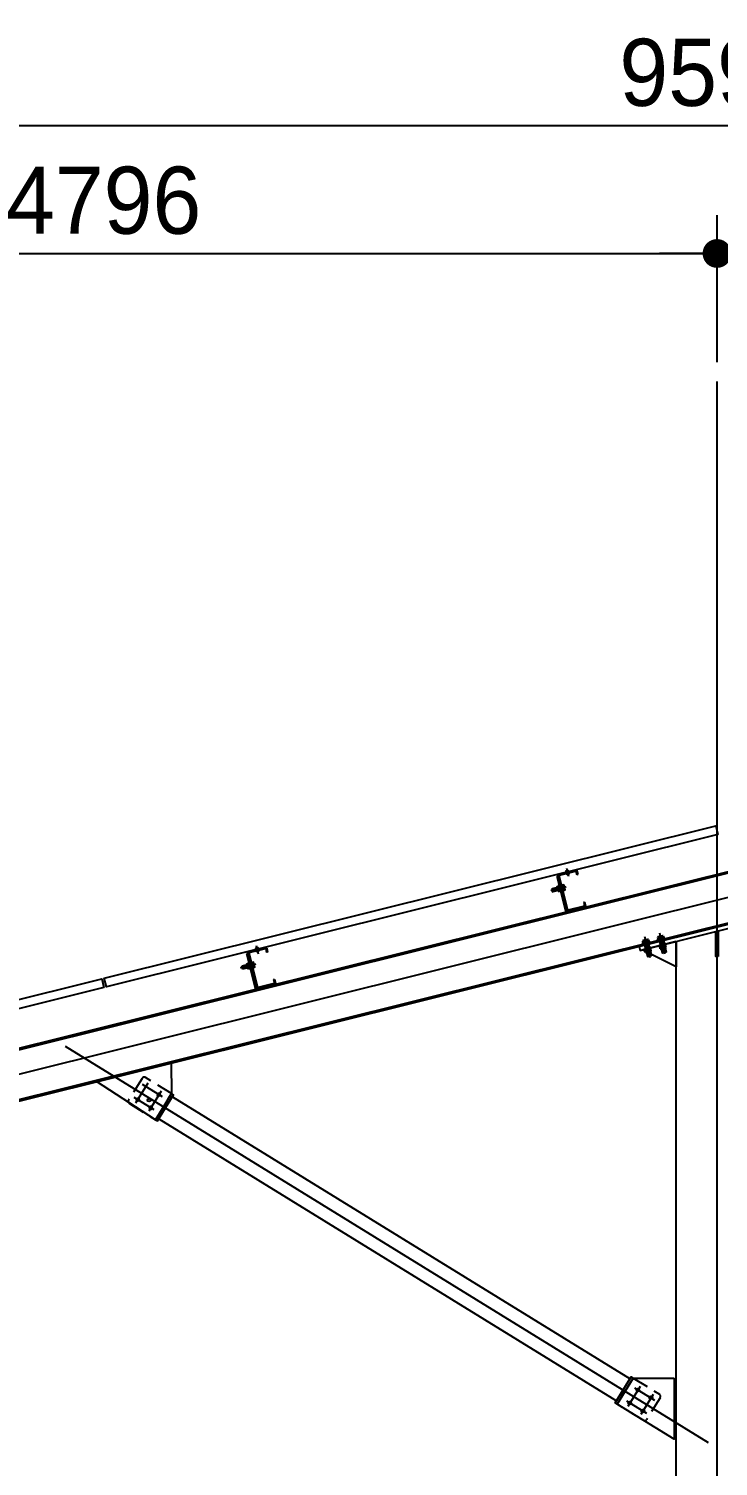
# Model space of a CAD drawing. Header units: millimetres. Extents: x 10297564 to 11610295, y -9287743 to -8409454.
# Drawn here: x 10879934 to 10882629, y -9250534 to -9244914 of the extents above; entities that cross this region are included whole.
import ezdxf

# ---------------------------------------------------------------- set-up
doc = ezdxf.new("R2010")
doc.units = ezdxf.units.MM
doc.header["$LTSCALE"] = 100
for name, pattern in [('CEN', [62, 60, -1, 0, -1]), ('CEN1', [22, 15, -3, 1, -3]), ('HIDDEN2', [4.7625, 3.175, -1.5875])]:
    doc.linetypes.add(name, pattern=pattern)
for name, color, linetype in [('0-TEXT', 7, 'Continuous'), ('BOLT', 210, 'Continuous'), ('CEN', 1, 'CEN1'), ('dim', 7, 'Continuous'), ('H형강', 3, 'Continuous'), ('module', 5, 'Continuous'), ('PLATE', 6, 'Continuous'), ('원형강관', 4, 'Continuous'), ('태양광', 255, 'Continuous')]:
    doc.layers.add(name, color=color, linetype=linetype)
doc.styles.add('돋음', font='Dotum.ttf')
doc.dimstyles.new('NDIM-150', dxfattribs={"dimscale": 75, "dimtxt": 3.5, "dimasz": 1, "dimexe": 2, "dimexo": 1, "dimgap": 1, "dimtad": 1, "dimdec": 0, "dimzin": 0, "dimdsep": 46, "dimtxsty": '돋음', "dimblk": 'dotk', "dimcen": 2, "dimdle": 2, "dimclrd": 4, "dimclre": 4, "dimclrt": 7, "dimadec": 0, "dimazin": 0, "dimtfac": 1, "dimtdec": 0, "dimtix": 1, "dimtmove": 2, "dimatfit": 3, "dimldrblk": 'DIMDOT', "dimfxl": 1, "dimtolj": 1, "dimtzin": 0, "dimlwd": -1, "dimlwe": -1, "dimarcsym": 0})

# ---------------------------------------------------------------- blocks, each defined once
blk = doc.blocks.new('A$C408A3C2D')
at = {"layer": '0-TEXT', "color": 1}
for p, q in [((0.9, 15.4), (0, 8.2)), ((2, 8), (0, 8.2)), ((1.9, 7.4), (0.9, 0)), ((1.9, 7.4), (3.9, 7.2)), ((2.9, 15.4), (2, 8)), ((2.9, 0), (3.9, 7.2))]:
    blk.add_line(p, q, dxfattribs=at)
for points in [[(2.9, 7.3), (2.9, 15.4), (0.9, 15.4)], [(0.9, 8.1), (0.9, 0), (2.9, 0)]]:
    blk.add_lwpolyline(points, dxfattribs=at)
blk = doc.blocks.new('M16-70L-1')
at = {"layer": 'BOLT', "color": 8}
for p, q in [((-50731.9, 395004), (-50729.8, 394998)), ((-50712, 395012.1), (-50730.1, 395005.5)), ((-50707.4, 395006.2), (-50729.8, 394998)), ((-50727.9, 395006.3), (-50725.5, 394999.6)), ((-50725.4, 394997.4), (-50716.8, 394973.9)), ((-50724.4, 394997.7), (-50715.8, 394974.2)), ((-50714.2, 395011.3), (-50711.8, 395004.6)), ((-50711.4, 395002.5), (-50702.8, 394979)), ((-50710.4, 395002.8), (-50701.8, 394979.3)), ((-50709.6, 395012.1), (-50707.4, 395006.2)), ((-50696.5, 394976.2), (-50718.9, 394968)), ((-50716, 394960), (-50718.9, 394968)), ((-50716.1, 394971.9, 0), (-50716.1, 394971.9, 0)), ((-50715.1, 394972.2, 0), (-50715.1, 394972.2, 0)), ((-50711.3, 394960.8), (-50714.5, 394969.6)), ((-50695.5, 394966.5), (-50713.5, 394960)), ((-50712, 394960.5, 0), (-50706.4, 394945.1)), ((-50711, 394960.9, 0), (-50705, 394944.4)), ((-50691.3, 394950.5), (-50706.4, 394945.1)), ((-50706.4, 394945.1), (-50705, 394944.4)), ((-50692, 394949.2), (-50705, 394944.4)), ((-50702.1, 394977, 0), (-50702.1, 394977, 0)), ((-50701.1, 394977.3, 0), (-50701.1, 394977.3, 0)), ((-50697.6, 394965.8), (-50700.8, 394974.6)), ((-50698, 394965.6, 0), (-50692, 394949.2)), ((-50697, 394966, 0), (-50691.3, 394950.5)), ((-50693.6, 394968.1), (-50696.5, 394976.2)), ((-50691.3, 394950.5), (-50692, 394949.2))]:
    blk.add_line(p, q, dxfattribs=at)
for points in [[(-50731.8, 394997.3), (-50731, 394995.3), (-50704.7, 395004.9), (-50705.5, 395006.9)], [(-50722.5, 394971.8), (-50721.8, 394969.8), (-50695.4, 394979.4), (-50696.2, 394981.4)]]:
    blk.add_lwpolyline(points, close=True, dxfattribs=at)
for centre, radius, start, end in [((-50728.8, 395002.2), 3.57, 71.1418, 150.2499), ((-50709.2, 394976.3), 34.6, 97.717, 122.2531), ((-50710.8, 395008.7), 3.57, 69.7253, 148.8334), ((-50714.7, 394963.3), 3.57, 249.7253, 328.8334), ((-50716.3, 394995.8), 34.6, 277.717, 302.2531), ((-50696.7, 394969.9), 3.57, 251.1418, 330.2499)]:
    blk.add_arc(centre, radius, start, end, dxfattribs=at)
at = {"layer": 'CEN'}
blk.add_line((-50725.7, 395021.7), (-50697, 394942.8, 0), dxfattribs=at)
at = {"layer": 'BOLT', "color": 8, "xscale": 1.333333333333333, "yscale": 1.333333333333333, "zscale": 1.333333333333333, "rotation": 289.9875833299714}
blk.add_blockref('A$C408A3C2D', (-50718.8, 394972.2), dxfattribs=at)
blk = doc.blocks.new('M12-50L-1')
at = {"layer": 'CEN', "color": 1, "extrusion": (3.14065e-05, -8.8997e-05, 1)}
blk.add_line((10603646.8, -9122705.5, 0), (10603588.9, -9122726.6, 0), dxfattribs=at)
at = {"layer": '태양광', "extrusion": (3.14065e-05, -8.8997e-05, 1)}
for p, q in [((10603613.6, -9122712, 0), (10603593.2, -9122719.4, 0)), ((10603593.2, -9122719.4, 0), (10603593.6, -9122718.5, 0)), ((10603593.2, -9122719.4, 0), (10603596.8, -9122729.4, 0)), ((10603613.4, -9122711.3, 0), (10603593.6, -9122718.5, 0)), ((10603593.6, -9122718.5, 0), (10603597.7, -9122729.8, 0)), ((10603617.2, -9122721.9, 0), (10603596.8, -9122729.4, 0)), ((10603596.8, -9122729.4, 0), (10603597.7, -9122729.8, 0)), ((10603617.5, -9122722.6, 0), (10603597.7, -9122729.8, 0)), ((10603630.5, -9122705.1, 0), (10603621.8, -9122708.2, 0)), ((10603626.3, -9122707.4, 0), (10603622.1, -9122708.9, 0)), ((10603629.9, -9122717.3, 0), (10603625.7, -9122718.9, 0)), ((10603634.6, -9122716.4, 0), (10603625.9, -9122719.5, 0)), ((10603626.7, -9122706.5, 0), (10603626.3, -9122707.4, 0)), ((10603626.3, -9122707.4, 0), (10603629.9, -9122717.3, 0)), ((10603629.9, -9122717.3, 0), (10603630.8, -9122717.7, 0))]:
    blk.add_line(p, q, dxfattribs=at)
at = {"layer": '태양광', "extrusion": (3.14065e-05, -8.8997e-05, 1), "elevation": 1132.1}
for points in [[(10603612.2, -9122708, -0.414214), (10603612.5, -9122707.3), (10603619.1, -9122704.9, -0.414214), (10603619.7, -9122705.2)], [(10603626.2, -9122723.1, -0.414214), (10603625.9, -9122723.7), (10603619.3, -9122726.1, -0.414214), (10603618.7, -9122725.8), (10603612.2, -9122708)], [(10603621.1, -9122709, -0.414214), (10603620.8, -9122709.6), (10603614.2, -9122712, -0.414214), (10603613.5, -9122711.7)], [(10603613.9, -9122712.7, -0.414214), (10603614.2, -9122712)], [(10603624.5, -9122718.4, -0.414214), (10603624.2, -9122719), (10603617.6, -9122721.4, -0.414214), (10603617, -9122721.1)], [(10603617.3, -9122722.1, -0.414214), (10603617.6, -9122721.4)], [(10603620.8, -9122709.6, -0.414214), (10603621.4, -9122709.9)], [(10603624.2, -9122719, -0.414214), (10603624.8, -9122719.3)], [(10603637.7, -9122698.7, 0.414214), (10603637.1, -9122698.4), (10603630.5, -9122700.8, 0.414214), (10603630.2, -9122701.4)], [(10603631.6, -9122705.2, 0.414214), (10603632.2, -9122705.5), (10603638.8, -9122703.1, 0.414214), (10603639.1, -9122702.4)], [(10603632.2, -9122705.5, 0.414214), (10603631.9, -9122706.1)], [(10603635, -9122714.6, 0.414214), (10603635.6, -9122714.9), (10603642.2, -9122712.5, 0.414214), (10603642.5, -9122711.8)], [(10603635.6, -9122714.9, 0.414214), (10603635.3, -9122715.5)], [(10603636.7, -9122719.3, 0.414214), (10603637.4, -9122719.6), (10603643.9, -9122717.2, 0.414214), (10603644.2, -9122716.5), (10603637.7, -9122698.7)], [(10603639.4, -9122703.4, 0.414214), (10603638.8, -9122703.1)], [(10603642.9, -9122712.8, 0.414214), (10603642.2, -9122712.5)]]:
    blk.add_lwpolyline(points, format="xyb", dxfattribs=at)
for points in [[(10603618.8, -9122699.7), (10603629, -9122727.9), (10603628.1, -9122728.3), (10603617.8, -9122700.1)], [(10603627.4, -9122696.6), (10603637.7, -9122724.8), (10603638.6, -9122724.4), (10603628.3, -9122696.2)]]:
    blk.add_lwpolyline(points, close=True, dxfattribs=at)
blk = doc.blocks.new('C-150X50X20X3.2T')
at = {"layer": '태양광', "color": 6, "extrusion": (3.24347e-05, -8.86228e-05, 1)}
for p, q in [((11610742, -9049860.1, -12.4), (11610694.1, -9049728.6, 0)), ((11610697.1, -9049722.2, -12.4), (11610758.1, -9049700, 0)), ((11610745.8, -9049858.8, -12.4), (11610697.9, -9049727.2, 0)), ((11610698.5, -9049725.9, -12.4), (11610759.6, -9049703.7, -12.4)), ((11610760.8, -9049704.3, 0), (11610766, -9049718.4, 0)), ((11610764.6, -9049702.9, 0), (11610769.7, -9049717, 0)), ((11610769.7, -9049717, 0), (11610766, -9049718.4, 0)), ((11610808.1, -9049837.1, -24.9), (11610747, -9049859.4, -24.9)), ((11610809.5, -9049840.9, -24.9), (11610748.4, -9049863.1, -24.9))]:
    blk.add_line(p, q, dxfattribs=at)
at = {"layer": '태양광', "color": 6}
for p, q in [((11610803.6, -9049821.8, -12.4), (11610807.3, -9049820.4, -12.4)), ((11610803.6, -9049821.8, -12.4), (11610808.7, -9049835.9, -12.4)), ((11610807.3, -9049820.4, -12.4), (11610812.5, -9049834.5, -12.4))]:
    blk.add_line(p, q, dxfattribs=at)
at = {"layer": '태양광', "color": 6, "extrusion": (3.24347e-05, -8.86228e-05, 1)}
for centre, radius, start, end in [((11610698.8, -9049726.8, 1166.2), 5, 110, 200), ((11610698.8, -9049726.8, 1166.2), 1, 110, 200), ((11610759.9, -9049704.6, 1166.2), 5, 20, 110), ((11610759.9, -9049704.6, 1166.2), 1, 20, 110), ((11610807.8, -9049836.1, 1153.7), 1, 290, 20), ((11610807.8, -9049836.1, 1153.7), 5, 290, 20), ((11610746.7, -9049858.4, 1153.7), 5, 200, 290), ((11610746.7, -9049858.4, 1153.7), 1, 200, 290)]:
    blk.add_arc(centre, radius, start, end, dxfattribs=at)
blk = doc.blocks.new('dotk')
blk.add_line((-3, 0), (3, 0))
at = {"const_width": 0.75}
blk.add_lwpolyline([(-0.375, 0, 1), (0.375, 0, 1)], format="xyb", close=True, dxfattribs=at)
blk = doc.blocks.new('*D1153')
at = {"layer": 'defpoints', "color": 0, "linetype": 'ByBlock', "ltscale": 1.8, "transparency": 16777216}
for p in [(10887420.7, -9245292.4), (10877828.3, -9246830.4, 11.1), (10887420.7, -9246832.8)]:
    blk.add_point(p, dxfattribs=at)
at = {"layer": 'dim', "color": 4, "ltscale": 1.8, "transparency": 16777216}
for p, q in [((10877828.3, -9246755.4), (10877828.3, -9245142.4)), ((10887420.7, -9246757.8), (10887420.7, -9245142.4)), ((10877903.3, -9245292.4), (10887345.7, -9245292.4))]:
    blk.add_line(p, q, dxfattribs=at)
at = {"layer": 'dim', "color": 4, "linetype": 'ByBlock', "ltscale": 1.8, "transparency": 16777216, "xscale": 75, "yscale": 75, "zscale": 75, "rotation": 180}
blk.add_blockref('dotk', (10877828.3, -9245292.4), dxfattribs=at)
at = {"layer": 'dim', "color": 4, "linetype": 'ByBlock', "ltscale": 1.8, "transparency": 16777216, "xscale": 75, "yscale": 75, "zscale": 75}
blk.add_blockref('dotk', (10887420.7, -9245292.4), dxfattribs=at)
at = {"layer": 'dim', "color": 7, "linetype": 'ByBlock', "ltscale": 1.8, "transparency": 16777216, "insert": (10882624.5, -9245086), "char_height": 262.5, "attachment_point": 5, "style": '돋음'}
blk.add_mtext('\\A1;9592', dxfattribs=at)
blk = doc.blocks.new('DIMDOT')
blk.add_line((-1.5, 0), (1.5, 0))
blk.add_circle((0, 0), 0.75)
blk = doc.blocks.new('*D1154')
at = {"layer": 'defpoints', "color": 0, "linetype": 'ByBlock', "ltscale": 1.8, "transparency": 16777216}
for p in [(10882624.5, -9245792.4), (10882624.5, -9246292.4), (10877828.3, -9246832.8)]:
    blk.add_point(p, dxfattribs=at)
at = {"layer": 'dim', "color": 4, "ltscale": 1.8, "transparency": 16777216}
for p, q in [((10877828.3, -9246757.8), (10877828.3, -9245642.4)), ((10882624.5, -9246217.4), (10882624.5, -9245642.4)), ((10877903.3, -9245792.4), (10882549.5, -9245792.4))]:
    blk.add_line(p, q, dxfattribs=at)
at = {"layer": 'dim', "color": 4, "linetype": 'ByBlock', "ltscale": 1.8, "transparency": 16777216, "xscale": 75, "yscale": 75, "zscale": 75, "rotation": 180}
blk.add_blockref('dotk', (10877828.3, -9245792.4), dxfattribs=at)
at = {"layer": 'dim', "color": 4, "linetype": 'ByBlock', "ltscale": 1.8, "transparency": 16777216, "xscale": 75, "yscale": 75, "zscale": 75}
blk.add_blockref('dotk', (10882624.5, -9245792.4), dxfattribs=at)
at = {"layer": 'dim', "color": 7, "linetype": 'ByBlock', "ltscale": 1.8, "transparency": 16777216, "insert": (10880226.4, -9245586), "char_height": 262.5, "attachment_point": 5, "style": '돋음'}
blk.add_mtext('\\A1;4796', dxfattribs=at)
blk = doc.blocks.new('*D1155')
at = {"layer": 'defpoints', "color": 0, "linetype": 'ByBlock', "ltscale": 1.8, "transparency": 16777216}
for p in [(10882624.5, -9245792.4), (10882624.5, -9246292.4), (10887420.7, -9246832.8)]:
    blk.add_point(p, dxfattribs=at)
at = {"layer": 'dim', "color": 4, "ltscale": 1.8, "transparency": 16777216}
for p, q in [((10882624.5, -9246217.4), (10882624.5, -9245642.4)), ((10887420.7, -9246757.8), (10887420.7, -9245642.4)), ((10887345.7, -9245792.4), (10882699.5, -9245792.4))]:
    blk.add_line(p, q, dxfattribs=at)
at = {"layer": 'dim', "color": 4, "linetype": 'ByBlock', "ltscale": 1.8, "transparency": 16777216, "xscale": 75, "yscale": 75, "zscale": 75, "rotation": 180}
blk.add_blockref('dotk', (10882624.5, -9245792.4), dxfattribs=at)
at = {"layer": 'dim', "color": 4, "linetype": 'ByBlock', "ltscale": 1.8, "transparency": 16777216, "xscale": 75, "yscale": 75, "zscale": 75}
blk.add_blockref('dotk', (10887420.7, -9245792.4), dxfattribs=at)
at = {"layer": 'dim', "color": 7, "linetype": 'ByBlock', "ltscale": 1.8, "transparency": 16777216, "insert": (10885022.6, -9245586), "char_height": 262.5, "attachment_point": 5, "style": '돋음'}
blk.add_mtext('\\A1;4796', dxfattribs=at)
blk = doc.blocks.new('*D1158')
at = {"layer": 'defpoints', "color": 0, "linetype": 'ByBlock', "ltscale": 1.8, "transparency": 16777216}
for p in [(10887420.7, -9246832.8), (10885029.9, -9247428.9), (10889607.5, -9249851), (10877828.3, -9251585.5), (10887420.7, -9251585.5)]:
    blk.add_point(p, dxfattribs=at)
at = {"layer": 'dim', "color": 4, "ltscale": 1.8, "transparency": 16777216}
for p, q in [((10887493.5, -9246814.7), (10889190.4, -9246391.6)), ((10887495.7, -9251585.5), (10889828.2, -9251585.5))]:
    blk.add_line(p, q, dxfattribs=at)
blk.add_arc((10868358.6, -9251585.6), 21319.6, 0.2017, 13.79844, dxfattribs=at)
at = {"layer": 'dim', "color": 4, "linetype": 'ByBlock', "ltscale": 1.8, "transparency": 16777216, "xscale": 75, "yscale": 75, "zscale": 75}
for p, rotation in [((10889044.9, -9246427.9), 103.8992199289938), ((10889678.2, -9251585.5), 270.1009154271266)]:
    blk.add_blockref('dotk', p, dxfattribs=dict(at, rotation=rotation))
at = {"layer": 'dim', "color": 7, "linetype": 'ByBlock', "ltscale": 1.8, "transparency": 16777216, "insert": (10889724, -9248962.2), "char_height": 262.5, "attachment_point": 5, "rotation": 277.0001, "style": '돋음'}
blk.add_mtext('\\A1;14°', dxfattribs=at)

msp = doc.modelspace()

# ---------------------------------------------------------------- linework, layer by layer
at = {"layer": 'CEN', "linetype": 'Continuous', "ltscale": 2}
msp.add_line((10882624.5, -9253284.1, -13.8), (10882624.5, -9246292.4, -13.8), dxfattribs=at)
at = {"layer": 'CEN', "linetype": 'CEN'}
for p, q in [((10878398.7, -9249373.4, 5.8), (10886997.1, -9247229.6, 5.8)), ((10880075.9, -9248890.9, -13.8), (10882590.4, -9250440.5, -13.8))]:
    msp.add_line(p, q, dxfattribs=at)
at = {"layer": 'CEN', "color": 1}
for p, q in [((10882035.6, -9248196.2, -13.8), (10882043.4, -9248227.5, -13.8)), ((10882035.6, -9248196.2, -13.8), (10882043.4, -9248227.5, -13.8)), ((10880822.7, -9248498.6, -13.8), (10880830.5, -9248529.9, -13.8))]:
    msp.add_line(p, q, dxfattribs=at)
at = {"layer": 'CEN'}
for p, q in [((10880399.8, -9249036.4, -27.5), (10880351.5, -9249114.8, -27.5)), ((10880456.1, -9249089.9, -27.5), (10880377.8, -9249041.7, -27.5)), ((10880450.9, -9249067.9, -27.5), (10880402.6, -9249146.2, -27.5)), ((10880424.6, -9249141, -27.5), (10880346.3, -9249092.7, -27.5)), ((10882323.5, -9250221.9, -13.8), (10882275.2, -9250300.3, -13.8)), ((10882301.4, -9250227.2, -13.8), (10882379.8, -9250275.4, -13.8)), ((10882374.5, -9250253.4, -13.8), (10882326.3, -9250331.7, -13.8)), ((10882270, -9250278.3, -13.8), (10882348.3, -9250326.5, -13.8))]:
    msp.add_line(p, q, dxfattribs=at)
at = {"layer": 'H형강'}
for p, q in [((10878375.1, -9249278.8, 5.8), (10886973.5, -9247135, 5.8)), ((10878376.5, -9249284.2, 5.8), (10886974.8, -9247140.3, 5.8)), ((10878422.2, -9249467.5, 5.8), (10887020.6, -9247323.7, 5.8)), ((10878423.5, -9249472.9, 5.8), (10887021.9, -9247329.1, 5.8))]:
    msp.add_line(p, q, dxfattribs=at)
at = {"layer": 'module', "color": 170, "elevation": -13.8}
for points in [[(10882628.1, -9248063.8), (10880237.3, -9248659.9), (10880228.9, -9248626), (10882619.7, -9248029.9)], [(10880227.6, -9248662.4), (10877836.8, -9249258.4), (10877828.3, -9249224.5), (10880219.2, -9248628.4)]]:
    msp.add_lwpolyline(points, close=True, dxfattribs=at)
at = {"layer": 'PLATE'}
for points, elevation in [([(10882319.6, -9248501.4), (10882323.5, -9248516.9), (10882925.6, -9248366.8), (10882921.7, -9248351.2)], -27.5), ([(10882629, -9248540.8), (10882620, -9248540.8), (10882619.6, -9248443), (10882628.6, -9248440.8)], -27.5), ([(10882465.3, -9248481.5), (10882465.3, -9248581.5), (10882332, -9248514.8)], -13.8), ([(10880429.4, -9249179.1), (10880198.8, -9249030.1), (10880489.9, -9248957.5), (10880492.3, -9249077)], -27.5), ([(10882456.7, -9250189), (10882456.7, -9250428.6), (10882233.8, -9250291.2), (10882296.7, -9250189)], -13.8)]:
    msp.add_lwpolyline(points, close=True, dxfattribs=dict(at, elevation=elevation))
at = {"layer": 'PLATE', "linetype": 'HIDDEN2', "ltscale": 0.2}
for points, elevation in [([(10880492.3, -9249077), (10880390.1, -9249014, 0.414214), (10880376.4, -9249017.3), (10880323.9, -9249102.4, 0.414214), (10880327.2, -9249116.2), (10880429.3, -9249179.1)], -27.5), ([(10882296.7, -9250189), (10882398.9, -9250252, -0.414214), (10882402.2, -9250265.8), (10882349.7, -9250350.9, -0.414214), (10882335.9, -9250354.2), (10882233.8, -9250291.2)], -13.8)]:
    msp.add_lwpolyline(points, format="xyb", close=True, dxfattribs=dict(at, elevation=elevation))
at = {"layer": 'PLATE'}
for points, elevation in [([(10880429.3, -9249179.1), (10880437, -9249183.9), (10880500, -9249081.7), (10880492.3, -9249077), (10880429.3, -9249179.1)], -27.5), ([(10882233.8, -9250291.2), (10882226.1, -9250286.5), (10882289.1, -9250184.3), (10882296.7, -9250189), (10882233.8, -9250291.2)], -13.8)]:
    msp.add_lwpolyline(points, dxfattribs=dict(at, elevation=elevation))
for centre in [(10880442.5, -9249081.5, -27.5), (10880359.9, -9249101.1, -27.5), (10880403.8, -9249102.5, -27.5), (10880411, -9249132.6, -27.5), (10882315.1, -9250235.6, -13.8), (10882283.6, -9250286.6, -13.8), (10882334.7, -9250318.1, -13.8), (10882366.2, -9250265.9, -13.8)]:
    msp.add_circle(centre, 6, dxfattribs=at)
at = {"layer": '원형강관'}
for p, q in [((10882465.3, -9251885.4, -13.8), (10882465.3, -9248481.5, -13.8)), ((10880495.1, -9249089.5, -13.8), (10882284.3, -9250192.2, -13.8)), ((10880441.8, -9249176, -13.8), (10882230.9, -9250278.6, -13.8))]:
    msp.add_line(p, q, dxfattribs=at)
at = {"layer": '태양광'}
for p, q in [((10882036.3, -9248211.4, -13.8), (10882037, -9248214.5, -13.8)), ((10882036.7, -9248213.3, -13.8), (10882037.2, -9248213.6, -13.8)), ((10882037.2, -9248213.6, -13.8), (10882042.3, -9248212.3, -13.8)), ((10882037.2, -9248213.6, -13.8), (10882037.4, -9248214.4, -13.8)), ((10882038.1, -9248218.9, -13.8), (10882038.9, -9248221.8, -13.8)), ((10882038.5, -9248218.8, -13.8), (10882039.3, -9248222.1, -13.8)), ((10882038.9, -9248221.8, -13.8), (10882044.7, -9248220.4, -13.8)), ((10882039.3, -9248222.1, -13.8), (10882038.9, -9248221.8, -13.8)), ((10882039.3, -9248222.1, -13.8), (10882044.4, -9248220.8, -13.8)), ((10882042.1, -9248210, -13.8), (10882042.9, -9248213.1, -13.8)), ((10882042.3, -9248212.3, -13.8), (10882042.6, -9248211.9, -13.8)), ((10882042.3, -9248212.3, -13.8), (10882042.5, -9248213.1, -13.8)), ((10882043.6, -9248217.5, -13.8), (10882044.4, -9248220.8, -13.8)), ((10882043.9, -9248217.4, -13.8), (10882044.7, -9248220.4, -13.8)), ((10882044.4, -9248220.8, -13.8), (10882044.7, -9248220.4, -13.8)), ((10880823.4, -9248513.8, -13.8), (10880824.2, -9248516.9, -13.8)), ((10880823.9, -9248515.7, -13.8), (10880824.3, -9248516, -13.8)), ((10880824.3, -9248516, -13.8), (10880829.4, -9248514.7, -13.8)), ((10880824.3, -9248516, -13.8), (10880824.5, -9248516.8, -13.8)), ((10880829.2, -9248512.4, -13.8), (10880830, -9248515.5, -13.8)), ((10880829.4, -9248514.7, -13.8), (10880829.7, -9248514.3, -13.8)), ((10880829.4, -9248514.7, -13.8), (10880829.6, -9248515.6, -13.8)), ((10880825.2, -9248521.3, -13.8), (10880826, -9248524.2, -13.8)), ((10880825.6, -9248521.2, -13.8), (10880826.4, -9248524.5, -13.8)), ((10880826, -9248524.2, -13.8), (10880831.8, -9248522.8, -13.8)), ((10880826.4, -9248524.5, -13.8), (10880826, -9248524.2, -13.8)), ((10880826.4, -9248524.5, -13.8), (10880831.6, -9248523.2, -13.8)), ((10880830.7, -9248519.9, -13.8), (10880831.6, -9248523.2, -13.8)), ((10880831.1, -9248519.8, -13.8), (10880831.8, -9248522.8, -13.8)), ((10880831.6, -9248523.2, -13.8), (10880831.8, -9248522.8, -13.8))]:
    msp.add_line(p, q, dxfattribs=at)
at = {"layer": '태양광', "color": 3, "elevation": -18.6}
for points in [[(10881998.3, -9248226.5), (10882033.2, -9248366.8), (10882039.1, -9248365.3), (10882004.1, -9248225), (10881998.3, -9248226.5)], [(10880785.4, -9248528.9), (10880820.4, -9248669.2), (10880826.2, -9248667.7), (10880791.2, -9248527.4), (10880785.4, -9248528.9)]]:
    msp.add_lwpolyline(points, dxfattribs=at)
at = {"layer": '태양광', "elevation": -13.8}
for points in [[(10882031.9, -9248212.5), (10882046.4, -9248208.9), (10882046.3, -9248208.4), (10882031.8, -9248212), (10882031.9, -9248212.5)], [(10882032.7, -9248215.6), (10882047.2, -9248212), (10882047.3, -9248212.5), (10882032.8, -9248216.1), (10882032.7, -9248215.6)], [(10882042.7, -9248205.2), (10882033.5, -9248207.5), (10882033.4, -9248207.5), (10882033.4, -9248207.5), (10882033.4, -9248207.5), (10882033.4, -9248207.5), (10882033.3, -9248207.5), (10882033.3, -9248207.6), (10882033.3, -9248207.6), (10882033.3, -9248207.6), (10882033.3, -9248207.6), (10882033.3, -9248207.7), (10882033.3, -9248207.7), (10882033.3, -9248207.7), (10882033.3, -9248207.8), (10882034.1, -9248211.2), (10882034.1, -9248211.2), (10882034.2, -9248211.2), (10882034.2, -9248211.3), (10882034.2, -9248211.3), (10882034.2, -9248211.3), (10882034.2, -9248211.3), (10882034.3, -9248211.3), (10882034.3, -9248211.3), (10882034.3, -9248211.4), (10882034.4, -9248211.4), (10882034.4, -9248211.4), (10882034.4, -9248211.3)], [(10882045.6, -9248217), (10882036.4, -9248219.3), (10882036.4, -9248219.3), (10882036.4, -9248219.3), (10882036.3, -9248219.3), (10882036.3, -9248219.3), (10882036.3, -9248219.3), (10882036.2, -9248219.3), (10882036.2, -9248219.3), (10882036.2, -9248219.2), (10882036.2, -9248219.2), (10882036.2, -9248219.2), (10882036.1, -9248219.2), (10882036.1, -9248219.2), (10882036.1, -9248219.1), (10882035.3, -9248215.7), (10882035.3, -9248215.7), (10882035.3, -9248215.7), (10882035.3, -9248215.6), (10882035.3, -9248215.6), (10882035.3, -9248215.6), (10882035.3, -9248215.5), (10882035.3, -9248215.5), (10882035.3, -9248215.5), (10882035.4, -9248215.5), (10882035.4, -9248215.4), (10882035.4, -9248215.4), (10882035.5, -9248215.4)], [(10882036.4, -9248210.9), (10882036.4, -9248210.9), (10882036.4, -9248210.8), (10882036.5, -9248210.8), (10882036.5, -9248210.8), (10882036.5, -9248210.8), (10882036.5, -9248210.8), (10882036.5, -9248210.7), (10882036.5, -9248210.7), (10882036.6, -9248210.7), (10882036.6, -9248210.7), (10882036.6, -9248210.6), (10882036.6, -9248210.6), (10882036.6, -9248210.6), (10882035.7, -9248207.2), (10882035.7, -9248207.1), (10882035.7, -9248207.1), (10882035.7, -9248207.1), (10882035.7, -9248207.1), (10882035.6, -9248207), (10882035.6, -9248207), (10882035.6, -9248207), (10882035.6, -9248207), (10882035.5, -9248207), (10882035.5, -9248207), (10882035.5, -9248207), (10882035.4, -9248207), (10882035.4, -9248207)], [(10882035.9, -9248206.9), (10882035.9, -9248206.9), (10882035.8, -9248206.9), (10882035.8, -9248206.9), (10882035.8, -9248206.9), (10882035.8, -9248206.9), (10882035.7, -9248207), (10882035.7, -9248207), (10882035.7, -9248207), (10882035.7, -9248207), (10882035.7, -9248207.1), (10882035.7, -9248207.1), (10882035.7, -9248207.1), (10882035.7, -9248207.2)], [(10882036.6, -9248210.6), (10882036.6, -9248210.6), (10882036.6, -9248210.6), (10882036.6, -9248210.6), (10882036.6, -9248210.7), (10882036.6, -9248210.7), (10882036.7, -9248210.7), (10882036.7, -9248210.7), (10882036.7, -9248210.7), (10882036.7, -9248210.7), (10882036.8, -9248210.7), (10882036.8, -9248210.7), (10882036.8, -9248210.7), (10882036.9, -9248210.7)], [(10882037.4, -9248214.9), (10882037.4, -9248214.9), (10882037.5, -9248214.9), (10882037.5, -9248214.9), (10882037.5, -9248214.9), (10882037.5, -9248214.9), (10882037.6, -9248215), (10882037.6, -9248215), (10882037.6, -9248215), (10882037.6, -9248215), (10882037.7, -9248215), (10882037.7, -9248215.1), (10882037.7, -9248215.1), (10882037.7, -9248215.1), (10882038.5, -9248218.5), (10882038.5, -9248218.5), (10882038.5, -9248218.6), (10882038.5, -9248218.6), (10882038.5, -9248218.6), (10882038.5, -9248218.7), (10882038.5, -9248218.7), (10882038.5, -9248218.7), (10882038.5, -9248218.7), (10882038.5, -9248218.8), (10882038.4, -9248218.8), (10882038.4, -9248218.8), (10882038.4, -9248218.8), (10882038.4, -9248218.8)], [(10882037.7, -9248215.1), (10882037.7, -9248215.1), (10882037.7, -9248215.1), (10882037.7, -9248215), (10882037.7, -9248215), (10882037.7, -9248215), (10882037.7, -9248214.9), (10882037.7, -9248214.9), (10882037.7, -9248214.9), (10882037.8, -9248214.9), (10882037.8, -9248214.9), (10882037.8, -9248214.8), (10882037.8, -9248214.8), (10882037.9, -9248214.8)], [(10882038.8, -9248218.7), (10882038.8, -9248218.7), (10882038.8, -9248218.7), (10882038.8, -9248218.7), (10882038.7, -9248218.7), (10882038.7, -9248218.7), (10882038.7, -9248218.7), (10882038.6, -9248218.7), (10882038.6, -9248218.6), (10882038.6, -9248218.6), (10882038.6, -9248218.6), (10882038.6, -9248218.6), (10882038.6, -9248218.5), (10882038.5, -9248218.5)], [(10882041.2, -9248209.7), (10882041.3, -9248209.6), (10882041.3, -9248209.6), (10882041.3, -9248209.6), (10882041.3, -9248209.6), (10882041.4, -9248209.6), (10882041.4, -9248209.6), (10882041.4, -9248209.5), (10882041.4, -9248209.5), (10882041.4, -9248209.5), (10882041.4, -9248209.4), (10882041.4, -9248209.4), (10882041.4, -9248209.4), (10882041.4, -9248209.4), (10882040.6, -9248206), (10882040.6, -9248205.9), (10882040.5, -9248205.9), (10882040.5, -9248205.9), (10882040.5, -9248205.8), (10882040.5, -9248205.8), (10882040.5, -9248205.8), (10882040.4, -9248205.8), (10882040.4, -9248205.8), (10882040.4, -9248205.8), (10882040.3, -9248205.8), (10882040.3, -9248205.8), (10882040.3, -9248205.8), (10882040.3, -9248205.8)], [(10882040.7, -9248205.7), (10882040.7, -9248205.7), (10882040.7, -9248205.7), (10882040.7, -9248205.7), (10882040.6, -9248205.7), (10882040.6, -9248205.7), (10882040.6, -9248205.8), (10882040.6, -9248205.8), (10882040.6, -9248205.8), (10882040.6, -9248205.8), (10882040.6, -9248205.9), (10882040.6, -9248205.9), (10882040.6, -9248205.9), (10882040.6, -9248206)], [(10882041.4, -9248209.4), (10882041.4, -9248209.4), (10882041.4, -9248209.4), (10882041.4, -9248209.4), (10882041.5, -9248209.5), (10882041.5, -9248209.5), (10882041.5, -9248209.5), (10882041.5, -9248209.5), (10882041.6, -9248209.5), (10882041.6, -9248209.5), (10882041.6, -9248209.5), (10882041.7, -9248209.5), (10882041.7, -9248209.5), (10882041.7, -9248209.5)], [(10882042.2, -9248213.7), (10882042.3, -9248213.7), (10882042.3, -9248213.7), (10882042.3, -9248213.7), (10882042.4, -9248213.7), (10882042.4, -9248213.7), (10882042.4, -9248213.7), (10882042.4, -9248213.8), (10882042.5, -9248213.8), (10882042.5, -9248213.8), (10882042.5, -9248213.8), (10882042.5, -9248213.9), (10882042.5, -9248213.9), (10882042.5, -9248213.9), (10882043.4, -9248217.3), (10882043.4, -9248217.3), (10882043.4, -9248217.4), (10882043.4, -9248217.4), (10882043.4, -9248217.4), (10882043.4, -9248217.5), (10882043.4, -9248217.5), (10882043.4, -9248217.5), (10882043.3, -9248217.5), (10882043.3, -9248217.6), (10882043.3, -9248217.6), (10882043.3, -9248217.6), (10882043.2, -9248217.6), (10882043.2, -9248217.6)], [(10882042.5, -9248213.9), (10882042.5, -9248213.9), (10882042.5, -9248213.9), (10882042.5, -9248213.8), (10882042.5, -9248213.8), (10882042.6, -9248213.8), (10882042.6, -9248213.7), (10882042.6, -9248213.7), (10882042.6, -9248213.7), (10882042.6, -9248213.7), (10882042.6, -9248213.6), (10882042.7, -9248213.6), (10882042.7, -9248213.6), (10882042.7, -9248213.6)], [(10882043.7, -9248209), (10882043.7, -9248209), (10882043.7, -9248209), (10882043.7, -9248209), (10882043.8, -9248209), (10882043.8, -9248209), (10882043.8, -9248208.9), (10882043.8, -9248208.9), (10882043.8, -9248208.9), (10882043.8, -9248208.9), (10882043.8, -9248208.8), (10882043.8, -9248208.8), (10882043.8, -9248208.8), (10882043.8, -9248208.7), (10882043, -9248205.3), (10882043, -9248205.3), (10882043, -9248205.3), (10882043, -9248205.3), (10882042.9, -9248205.2), (10882042.9, -9248205.2), (10882042.9, -9248205.2), (10882042.9, -9248205.2), (10882042.8, -9248205.2), (10882042.8, -9248205.2), (10882042.8, -9248205.2), (10882042.7, -9248205.2), (10882042.7, -9248205.2), (10882042.7, -9248205.2)], [(10882043.7, -9248217.5), (10882043.7, -9248217.5), (10882043.6, -9248217.5), (10882043.6, -9248217.5), (10882043.6, -9248217.5), (10882043.5, -9248217.5), (10882043.5, -9248217.5), (10882043.5, -9248217.5), (10882043.5, -9248217.4), (10882043.4, -9248217.4), (10882043.4, -9248217.4), (10882043.4, -9248217.4), (10882043.4, -9248217.3), (10882043.4, -9248217.3)], [(10882044.7, -9248213.1), (10882044.7, -9248213.1), (10882044.7, -9248213.1), (10882044.8, -9248213.1), (10882044.8, -9248213.1), (10882044.8, -9248213.1), (10882044.8, -9248213.1), (10882044.9, -9248213.2), (10882044.9, -9248213.2), (10882044.9, -9248213.2), (10882044.9, -9248213.2), (10882045, -9248213.3), (10882045, -9248213.3), (10882045, -9248213.3), (10882045.8, -9248216.7), (10882045.8, -9248216.7), (10882045.8, -9248216.8), (10882045.8, -9248216.8), (10882045.8, -9248216.8), (10882045.8, -9248216.9), (10882045.8, -9248216.9), (10882045.8, -9248216.9), (10882045.8, -9248216.9), (10882045.7, -9248216.9), (10882045.7, -9248217), (10882045.7, -9248217), (10882045.7, -9248217), (10882045.6, -9248217)], [(10880819, -9248514.9), (10880833.6, -9248511.3), (10880833.5, -9248510.8), (10880818.9, -9248514.4), (10880819, -9248514.9)], [(10880819.8, -9248518), (10880834.3, -9248514.4), (10880834.5, -9248514.9), (10880819.9, -9248518.5), (10880819.8, -9248518)], [(10880829.8, -9248507.6), (10880820.6, -9248509.9), (10880820.6, -9248509.9), (10880820.5, -9248509.9), (10880820.5, -9248509.9), (10880820.5, -9248509.9), (10880820.5, -9248509.9), (10880820.5, -9248510), (10880820.4, -9248510), (10880820.4, -9248510), (10880820.4, -9248510.1), (10880820.4, -9248510.1), (10880820.4, -9248510.1), (10880820.4, -9248510.1), (10880820.4, -9248510.2), (10880821.3, -9248513.6), (10880821.3, -9248513.6), (10880821.3, -9248513.6), (10880821.3, -9248513.7), (10880821.3, -9248513.7), (10880821.3, -9248513.7), (10880821.4, -9248513.7), (10880821.4, -9248513.7), (10880821.4, -9248513.7), (10880821.5, -9248513.8), (10880821.5, -9248513.8), (10880821.5, -9248513.8), (10880821.6, -9248513.7)], [(10880823.5, -9248513.3), (10880823.5, -9248513.3), (10880823.6, -9248513.2), (10880823.6, -9248513.2), (10880823.6, -9248513.2), (10880823.6, -9248513.2), (10880823.7, -9248513.2), (10880823.7, -9248513.1), (10880823.7, -9248513.1), (10880823.7, -9248513.1), (10880823.7, -9248513.1), (10880823.7, -9248513), (10880823.7, -9248513), (10880823.7, -9248513), (10880822.8, -9248509.6), (10880822.8, -9248509.5), (10880822.8, -9248509.5), (10880822.8, -9248509.5), (10880822.8, -9248509.5), (10880822.8, -9248509.4), (10880822.7, -9248509.4), (10880822.7, -9248509.4), (10880822.7, -9248509.4), (10880822.7, -9248509.4), (10880822.6, -9248509.4), (10880822.6, -9248509.4), (10880822.6, -9248509.4), (10880822.5, -9248509.4)], [(10880823, -9248509.3), (10880823, -9248509.3), (10880823, -9248509.3), (10880822.9, -9248509.3), (10880822.9, -9248509.3), (10880822.9, -9248509.3), (10880822.9, -9248509.4), (10880822.9, -9248509.4), (10880822.8, -9248509.4), (10880822.8, -9248509.4), (10880822.8, -9248509.5), (10880822.8, -9248509.5), (10880822.8, -9248509.5), (10880822.8, -9248509.6)], [(10880823.7, -9248513), (10880823.7, -9248513), (10880823.7, -9248513), (10880823.7, -9248513), (10880823.7, -9248513.1), (10880823.8, -9248513.1), (10880823.8, -9248513.1), (10880823.8, -9248513.1), (10880823.8, -9248513.1), (10880823.9, -9248513.1), (10880823.9, -9248513.2), (10880823.9, -9248513.2), (10880824, -9248513.2), (10880824, -9248513.1)], [(10880828.4, -9248512.1), (10880828.4, -9248512), (10880828.4, -9248512), (10880828.4, -9248512), (10880828.5, -9248512), (10880828.5, -9248512), (10880828.5, -9248512), (10880828.5, -9248511.9), (10880828.5, -9248511.9), (10880828.5, -9248511.9), (10880828.5, -9248511.8), (10880828.5, -9248511.8), (10880828.5, -9248511.8), (10880828.5, -9248511.8), (10880827.7, -9248508.4), (10880827.7, -9248508.3), (10880827.7, -9248508.3), (10880827.7, -9248508.3), (10880827.6, -9248508.3), (10880827.6, -9248508.2), (10880827.6, -9248508.2), (10880827.6, -9248508.2), (10880827.5, -9248508.2), (10880827.5, -9248508.2), (10880827.5, -9248508.2), (10880827.4, -9248508.2), (10880827.4, -9248508.2), (10880827.4, -9248508.2)], [(10880827.9, -9248508.1), (10880827.8, -9248508.1), (10880827.8, -9248508.1), (10880827.8, -9248508.1), (10880827.8, -9248508.1), (10880827.7, -9248508.1), (10880827.7, -9248508.2), (10880827.7, -9248508.2), (10880827.7, -9248508.2), (10880827.7, -9248508.2), (10880827.7, -9248508.3), (10880827.7, -9248508.3), (10880827.7, -9248508.3), (10880827.7, -9248508.4)], [(10880828.5, -9248511.8), (10880828.5, -9248511.8), (10880828.6, -9248511.8), (10880828.6, -9248511.8), (10880828.6, -9248511.9), (10880828.6, -9248511.9), (10880828.6, -9248511.9), (10880828.7, -9248511.9), (10880828.7, -9248511.9), (10880828.7, -9248511.9), (10880828.8, -9248511.9), (10880828.8, -9248511.9), (10880828.8, -9248511.9), (10880828.8, -9248511.9)], [(10880829.4, -9248516.1), (10880829.4, -9248516.1), (10880829.4, -9248516.1), (10880829.5, -9248516.1), (10880829.5, -9248516.1), (10880829.5, -9248516.1), (10880829.5, -9248516.2), (10880829.6, -9248516.2), (10880829.6, -9248516.2), (10880829.6, -9248516.2), (10880829.6, -9248516.2), (10880829.7, -9248516.3), (10880829.7, -9248516.3), (10880829.7, -9248516.3), (10880830.5, -9248519.7), (10880830.5, -9248519.7), (10880830.5, -9248519.8), (10880830.5, -9248519.8), (10880830.5, -9248519.8), (10880830.5, -9248519.9), (10880830.5, -9248519.9), (10880830.5, -9248519.9), (10880830.5, -9248519.9), (10880830.4, -9248520), (10880830.4, -9248520), (10880830.4, -9248520), (10880830.4, -9248520), (10880830.3, -9248520)], [(10880829.7, -9248516.3), (10880829.7, -9248516.3), (10880829.7, -9248516.3), (10880829.7, -9248516.2), (10880829.7, -9248516.2), (10880829.7, -9248516.2), (10880829.7, -9248516.1), (10880829.7, -9248516.1), (10880829.7, -9248516.1), (10880829.8, -9248516.1), (10880829.8, -9248516), (10880829.8, -9248516), (10880829.8, -9248516), (10880829.9, -9248516)], [(10880830.8, -9248511.5), (10880830.8, -9248511.4), (10880830.8, -9248511.4), (10880830.9, -9248511.4), (10880830.9, -9248511.4), (10880830.9, -9248511.4), (10880830.9, -9248511.4), (10880830.9, -9248511.3), (10880831, -9248511.3), (10880831, -9248511.3), (10880831, -9248511.2), (10880831, -9248511.2), (10880831, -9248511.2), (10880831, -9248511.1), (10880830.1, -9248507.8), (10880830.1, -9248507.7), (10880830.1, -9248507.7), (10880830.1, -9248507.7), (10880830.1, -9248507.6), (10880830, -9248507.6), (10880830, -9248507.6), (10880830, -9248507.6), (10880830, -9248507.6), (10880829.9, -9248507.6), (10880829.9, -9248507.6), (10880829.9, -9248507.6), (10880829.8, -9248507.6), (10880829.8, -9248507.6)], [(10880831.8, -9248515.5), (10880831.8, -9248515.5), (10880831.9, -9248515.5), (10880831.9, -9248515.5), (10880831.9, -9248515.5), (10880831.9, -9248515.5), (10880832, -9248515.5), (10880832, -9248515.6), (10880832, -9248515.6), (10880832, -9248515.6), (10880832.1, -9248515.6), (10880832.1, -9248515.7), (10880832.1, -9248515.7), (10880832.1, -9248515.7), (10880832.9, -9248519.1), (10880833, -9248519.1), (10880833, -9248519.2), (10880833, -9248519.2), (10880832.9, -9248519.2), (10880832.9, -9248519.3), (10880832.9, -9248519.3), (10880832.9, -9248519.3), (10880832.9, -9248519.3), (10880832.9, -9248519.4), (10880832.8, -9248519.4), (10880832.8, -9248519.4), (10880832.8, -9248519.4), (10880832.8, -9248519.4)], [(10880832.8, -9248519.4), (10880823.5, -9248521.7), (10880823.5, -9248521.7), (10880823.5, -9248521.7), (10880823.5, -9248521.7), (10880823.4, -9248521.7), (10880823.4, -9248521.7), (10880823.4, -9248521.7), (10880823.3, -9248521.7), (10880823.3, -9248521.7), (10880823.3, -9248521.6), (10880823.3, -9248521.6), (10880823.3, -9248521.6), (10880823.3, -9248521.6), (10880823.2, -9248521.5), (10880822.4, -9248518.1), (10880822.4, -9248518.1), (10880822.4, -9248518.1), (10880822.4, -9248518), (10880822.4, -9248518), (10880822.4, -9248518), (10880822.4, -9248517.9), (10880822.4, -9248517.9), (10880822.5, -9248517.9), (10880822.5, -9248517.9), (10880822.5, -9248517.8), (10880822.6, -9248517.8), (10880822.6, -9248517.8)], [(10880824.5, -9248517.3), (10880824.6, -9248517.3), (10880824.6, -9248517.3), (10880824.6, -9248517.3), (10880824.6, -9248517.3), (10880824.7, -9248517.3), (10880824.7, -9248517.4), (10880824.7, -9248517.4), (10880824.7, -9248517.4), (10880824.8, -9248517.4), (10880824.8, -9248517.4), (10880824.8, -9248517.5), (10880824.8, -9248517.5), (10880824.8, -9248517.5), (10880825.7, -9248520.9), (10880825.7, -9248520.9), (10880825.7, -9248521), (10880825.7, -9248521), (10880825.7, -9248521), (10880825.7, -9248521.1), (10880825.7, -9248521.1), (10880825.6, -9248521.1), (10880825.6, -9248521.1), (10880825.6, -9248521.2), (10880825.6, -9248521.2), (10880825.5, -9248521.2), (10880825.5, -9248521.2), (10880825.5, -9248521.2)], [(10880824.8, -9248517.5), (10880824.8, -9248517.5), (10880824.8, -9248517.5), (10880824.8, -9248517.4), (10880824.8, -9248517.4), (10880824.8, -9248517.4), (10880824.8, -9248517.3), (10880824.9, -9248517.3), (10880824.9, -9248517.3), (10880824.9, -9248517.3), (10880824.9, -9248517.3), (10880825, -9248517.2), (10880825, -9248517.2), (10880825, -9248517.2)], [(10880826, -9248521.1), (10880825.9, -9248521.1), (10880825.9, -9248521.1), (10880825.9, -9248521.1), (10880825.9, -9248521.1), (10880825.8, -9248521.1), (10880825.8, -9248521.1), (10880825.8, -9248521.1), (10880825.7, -9248521), (10880825.7, -9248521), (10880825.7, -9248521), (10880825.7, -9248521), (10880825.7, -9248520.9), (10880825.7, -9248520.9)], [(10880830.8, -9248519.9), (10880830.8, -9248519.9), (10880830.8, -9248519.9), (10880830.7, -9248519.9), (10880830.7, -9248519.9), (10880830.7, -9248519.9), (10880830.7, -9248519.9), (10880830.6, -9248519.9), (10880830.6, -9248519.8), (10880830.6, -9248519.8), (10880830.6, -9248519.8), (10880830.5, -9248519.8), (10880830.5, -9248519.7), (10880830.5, -9248519.7)]]:
    msp.add_lwpolyline(points, dxfattribs=at)

# ---------------------------------------------------------------- block references
at = {"layer": 'CEN', "linetype": 'CEN', "rotation": 353.9999999847292}
for p in [(280868.7, 965576.6, -13.8), (279655.8, 965274.2, -13.8)]:
    msp.add_blockref('C-150X50X20X3.2T', p, dxfattribs=at)
at = {"layer": 'CEN', "rotation": 353.9999999996497}
for p in [(10891556, -9646608.6, -27.5), (10891497.8, -9646623.1, -27.5)]:
    msp.add_blockref('M16-70L-1', p, dxfattribs=at)
at = {"layer": 'module', "linetype": 'CEN', "rotation": 353.9999999847292}
for p in [(1290057.5, 932844.2, -18.6), (1288844.6, 932541.8, -18.6)]:
    msp.add_blockref('M12-50L-1', p, dxfattribs=at)

# ---------------------------------------------------------------- dimensions: what is measured, and where the dimension line sits
at = {"layer": 'dim', "linetype": 'ByBlock', "ltscale": 1.8}
for base, p1, p2, picture, middle in [((10887420.7, -9245292.4, -13.8), (10877828.3, -9246830.4, -2.7), (10887420.7, -9246832.8, -13.8), '*D1153', (10882624.5, -9245086, -13.8)), ((10882624.5, -9245792.4, -13.8), (10877828.3, -9246832.8, -13.8), (10882624.5, -9246292.4, -13.8), '*D1154', (10880226.4, -9245586, -13.8))]:
    dim = msp.add_linear_dim(base=base, p1=p1, p2=p2, dimstyle='NDIM-150', dxfattribs=at)
    dim.commit()
    dim.dimension.update_dxf_attribs({"geometry": picture, "text_midpoint": middle})
dim = msp.add_linear_dim(base=(10882624.5, -9245792.4, -13.8), p1=(10887420.7, -9246832.8, -13.8), p2=(10882624.5, -9246292.4, -13.8), angle=180, dimstyle='NDIM-150', dxfattribs=at)
dim.commit()
dim.dimension.update_dxf_attribs({"geometry": '*D1155', "text_midpoint": (10885022.6, -9245586, -13.8)})
dim = msp.add_angular_dim_2l(base=(10889607.5, -9249851), line1=((10887420.7, -9251585.5, -13.8), (10877828.3, -9251585.5, -13.8)), line2=((10885029.9, -9247428.9, -13.8), (10887420.7, -9246832.8, -13.8)), dimstyle='NDIM-150', dxfattribs=at)
dim.commit()
dim.dimension.update_dxf_attribs({"geometry": '*D1158', "text_midpoint": (10889724, -9248962.2, -13.8)})

doc.saveas('drawing.dxf')
